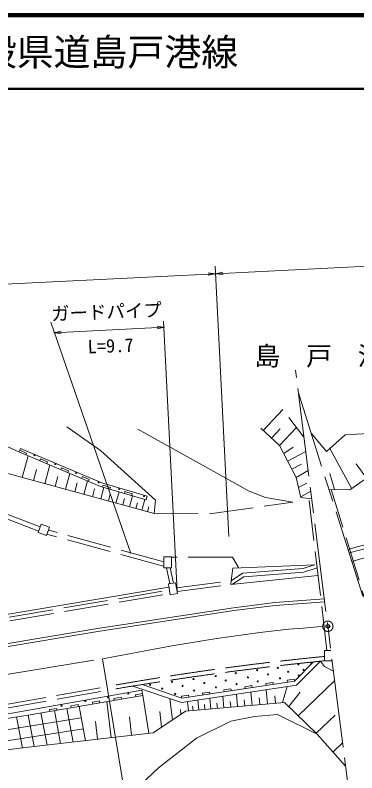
# Model space of a CAD drawing. Units: millimetres, scale not verified. Extents: x 40000 to 680000, y 20000 to 380000.
# Drawn here: x 226529 to 272809, y 277280 to 380000 of the extents above; entities that cross this region are included whole.
import ezdxf
from ezdxf.enums import TextEntityAlignment as Align

# ---------------------------------------------------------------- set-up
doc = ezdxf.new("R2010")
doc.units = ezdxf.units.MM
doc.header["$LTSCALE"] = 1000
doc.header["$PDMODE"] = 32
doc.header["$PDSIZE"] = 500
doc.linetypes.add('CHAIN', pattern=[18.5, 12, -1.5, 3.5, -1.5])
doc.linetypes.add('DASHED', pattern=[7.5, 6, -1.5])
for name, color, linetype, lineweight in [('M-BGD', 7, 'Continuous', 13), ('M-BMK', 2, 'CHAIN', 13), ('M-STR-HTXT', 7, 'Continuous', 13), ('M-TTL', 2, 'Continuous', 140), ('M-TTL-LINE', 7, 'Continuous', 50)]:
    doc.layers.add(name, color=color, linetype=linetype, lineweight=lineweight)
for name, color, linetype in [('M-BMK-HTXT', 7, 'Continuous'), ('M-OTRS', 6, 'Continuous'), ('M-TTL-TXT', 7, 'Continuous')]:
    doc.layers.add(name, color=color, linetype=linetype)
doc.styles.add('ＭＳ ゴシック', font='')
doc.styles.get('ＭＳ ゴシック').set_extended_font_data('MS Gothic')

# ---------------------------------------------------------------- blocks, each defined once
blk = doc.blocks.new('open_arrow')
at = {"color": 0, "linetype": 'Continuous', "lineweight": -2}
blk.add_lwpolyline([(7.5, 1.25), (0, 0), (7.5, -1.25)], dxfattribs=at)

msp = doc.modelspace()

# ---------------------------------------------------------------- linework, layer by layer
at = {"layer": 'M-BGD', "linetype": 'CHAIN'}
for p, q in [((273263, 262428), (264498, 331877)), ((284749, 265936), (264872, 328917))]:
    msp.add_line(p, q, dxfattribs=at)
at = {"layer": 'M-BGD'}
for p, q in [((260144, 323691), (262796, 326523)), ((227038, 320805), (219619, 324093)), ((238106, 320965), (233534, 324173)), ((258236, 315471), (243158, 323852)), ((259800, 324013), (262326, 321647)), ((261235, 322669), (262412, 323926)), ((262326, 321647), (264635, 324112)), ((262326, 321647), (264612, 317316)), ((227038, 320805), (227241, 321262)), ((238106, 316113), (227038, 320805)), ((228080, 320635), (227136, 321035)), ((238274, 316585), (227241, 321262)), ((227982, 320405), (228080, 320635)), ((245524, 314228), (238106, 320965)), ((262919, 320577), (264180, 321413)), ((263438, 319540), (265892, 320835)), ((272115, 315770), (269164, 321251)), ((227468, 317316), (228275, 320280)), ((229870, 319604), (229967, 319835)), ((230911, 319434), (229967, 319835)), ((245335, 312435), (222025, 318800)), ((230550, 316476), (231244, 319022)), ((230814, 319204), (230911, 319434)), ((232702, 318404), (232799, 318634)), ((233743, 318234), (232799, 318634)), ((264025, 318428), (265335, 319120)), ((276379, 318815), (271848, 315647)), ((274135, 317212), (272739, 319192)), ((229017, 316894), (229427, 318399)), ((231950, 316095), (232317, 317443)), ((233335, 315717), (233926, 317885)), ((233646, 318004), (233743, 318234)), ((235534, 317203), (235631, 317434)), ((236575, 317033), (235631, 317434)), ((264612, 317316), (266218, 318249)), ((269800, 315692), (269158, 317850)), ((234599, 315373), (234928, 316579)), ((235851, 315031), (236349, 316858)), ((236477, 316803), (236575, 317033)), ((244421, 314788), (238274, 316585)), ((264612, 317316), (265213, 314629)), ((264914, 315965), (266047, 316571)), ((236993, 314720), (237287, 315799)), ((244281, 314309), (238106, 316113)), ((238124, 314412), (238552, 315983)), ((238376, 316034), (238447, 316274)), ((239431, 315986), (238447, 316274)), ((239361, 315746), (239431, 315986)), ((240177, 313852), (240595, 315386)), ((241329, 315171), (241399, 315411)), ((242383, 315124), (241399, 315411)), ((260441, 314629), (258236, 315471)), ((265202, 314678), (266569, 315472)), ((271848, 315647), (269040, 315709)), ((239155, 314131), (239418, 315094)), ((241109, 313598), (241343, 314457)), ((242031, 313347), (242440, 314847)), ((242313, 314884), (242383, 315124)), ((243707, 312890), (244100, 314333)), ((244421, 314788), (244281, 314309)), ((264142, 313959), (260441, 314629)), ((265213, 314629), (266700, 314431)), ((242873, 313117), (243082, 313881)), ((244467, 312683), (244652, 313362)), ((245335, 312435), (245524, 314228)), ((230072, 311004), (229642, 309884)), ((231192, 310574), (230072, 311004)), ((230762, 309454), (231192, 310574)), ((229642, 309884), (230762, 309454)), ((246688, 306566), (246688, 305066)), ((247688, 306566), (246688, 306566)), ((247688, 305066), (247688, 306566)), ((256030, 305045), (267098, 305486)), ((265554, 304985), (267090, 305486)), ((246688, 305066), (247688, 305066)), ((255780, 303321), (256030, 305045)), ((255780, 303321), (257324, 304354)), ((257324, 304354), (265554, 304985)), ((257493, 303865), (265652, 304491)), ((265652, 304491), (267424, 305069)), ((248262, 303057), (247276, 302893)), ((248509, 301577), (248262, 303057)), ((255720, 302825), (267546, 304043)), ((255720, 302825), (255780, 303321)), ((255977, 302851), (257493, 303865)), ((247352, 302438), (196078, 293827)), ((247276, 302893), (247522, 301413)), ((247522, 301413), (248509, 301577)), ((167212, 284918), (237662, 296856)), ((167285, 284524), (237726, 296461)), ((269294, 293876), (268420, 293876)), ((268420, 293876), (268420, 292476)), ((264359, 289722), (266929, 292322)), ((264645, 289159), (267870, 292419)), ((268420, 292476), (269471, 292476)), ((249095, 287410), (264359, 289722)), ((263367, 289825), (264321, 289970)), ((263405, 289578), (263367, 289825)), ((264359, 289722), (264321, 289970)), ((264850, 285025), (269810, 289786)), ((242462, 289048), (249039, 286795)), ((243721, 289251), (249095, 287410)), ((249039, 286795), (264645, 289159)), ((254781, 288524), (255735, 288669)), ((255773, 288422), (255735, 288669)), ((257643, 288958), (258597, 289102)), ((257681, 288711), (257643, 288958)), ((258635, 288855), (258597, 289102)), ((260505, 289391), (261459, 289536)), ((260543, 289144), (260505, 289391)), ((261497, 289289), (261459, 289536)), ((262727, 286803), (263383, 288968)), ((228294, 285109), (243829, 287782)), ((243787, 288029), (242816, 287862)), ((242858, 287615), (242816, 287862)), ((243703, 288492), (243829, 287782)), ((244629, 282638), (243829, 287782)), ((249057, 287657), (250011, 287802)), ((249095, 287410), (249057, 287657)), ((250049, 287554), (250011, 287802)), ((251919, 288091), (252873, 288235)), ((251957, 287843), (251919, 288091)), ((252911, 287988), (252873, 288235)), ((254807, 286107), (254660, 287648)), ((254819, 288277), (254781, 288524)), ((256662, 286270), (256505, 287927)), ((258627, 286444), (258458, 288223)), ((260708, 286627), (260527, 288537)), ((261808, 286716), (261714, 287708)), ((263578, 286258), (265112, 288203)), ((237961, 287026), (236990, 286859)), ((237032, 286613), (236990, 286859)), ((238003, 286780), (237961, 287026)), ((239537, 282046), (238967, 286949)), ((240874, 287527), (239903, 287360)), ((239945, 287114), (239903, 287360)), ((240916, 287281), (240874, 287527)), ((247818, 284458), (247485, 287327)), ((249580, 285646), (262990, 286828)), ((249989, 285682), (249871, 286921)), ((251401, 285807), (251275, 287134)), ((253055, 285952), (252919, 287384)), ((253928, 286029), (253861, 286742)), ((255731, 286188), (255658, 286963)), ((257641, 286357), (257562, 287197)), ((259664, 286535), (259578, 287446)), ((262990, 286828), (267415, 282538)), ((232135, 286023), (231164, 285856)), ((231206, 285610), (231164, 285856)), ((231840, 285719), (232680, 281249)), ((232177, 285777), (232135, 286023)), ((233543, 286012), (234400, 281449)), ((235048, 286525), (234077, 286358)), ((234119, 286111), (234077, 286358)), ((235090, 286278), (235048, 286525)), ((235192, 286296), (236067, 281642)), ((245222, 282707), (249580, 285646)), ((246365, 283478), (246118, 285601)), ((248973, 285236), (248911, 285881)), ((250618, 285738), (250562, 286336)), ((252226, 285879), (252164, 286533)), ((220173, 282297), (235486, 284735)), ((223354, 284322), (228294, 285109)), ((226713, 284857), (227503, 280648)), ((228294, 285109), (229096, 280833)), ((230027, 285407), (230848, 281036)), ((242293, 282367), (241999, 284892)), ((258937, 284937), (255761, 284295)), ((262078, 285173), (258937, 284937)), ((267415, 282538), (262078, 285173)), ((267301, 282649), (269855, 285100)), ((237682, 281831), (237401, 284249)), ((255761, 284295), (251100, 281998)), ((220450, 280822), (235763, 283260)), ((229096, 280833), (245222, 282707)), ((267415, 282538), (271273, 278199)), ((251100, 281998), (245932, 277945)), ((224118, 280255), (229096, 280833)), ((269578, 280106), (270875, 281351)), ((245932, 277945), (237770, 270313))]:
    msp.add_line(p, q, dxfattribs=at)
at = {"layer": 'M-BGD', "linetype": 'DASHED'}
for p, q in [((263609, 325456), (265645, 322787)), ((266632, 323340), (268720, 320860)), ((268720, 320860), (271246, 323085)), ((271246, 323085), (274374, 323266)), ((275318, 296236), (269330, 315702)), ((229709, 310060), (220593, 313558)), ((229924, 310620), (220808, 314118)), ((252834, 312395), (264142, 313959)), ((268757, 293876), (266336, 314208)), ((245335, 312435), (252834, 312395)), ((230939, 309588), (230830, 309630)), ((246618, 305297), (230939, 309588)), ((231126, 310159), (231045, 310190)), ((246688, 305900), (231126, 310159)), ((255962, 306500), (247781, 306540)), ((256764, 305137), (255962, 306500)), ((247487, 302928), (247026, 305066)), ((247981, 303010), (247537, 305066)), ((248378, 302361), (255780, 303321)), ((166580, 288360), (247415, 302059)), ((248461, 301867), (255641, 302811)), ((166671, 287869), (247497, 301566)), ((267870, 292419), (268445, 291709)), ((268445, 291709), (269651, 291050))]:
    msp.add_line(p, q, dxfattribs=at)
at = {"layer": 'M-BGD'}
for points in [[(268410, 300883), (261714, 300366), (256087, 299673), (237662, 296856)], [(268460, 300486), (261754, 299968), (256141, 299277), (237726, 296461)], [(200051, 280787), (202822, 281238), (243703, 288492)]]:
    msp.add_lwpolyline(points, dxfattribs=at)
at = {"layer": 'M-BGD', "linetype": 'DASHED'}
for points in [[(199842, 282070), (202604, 282520), (238889, 288958)], [(199923, 281577), (202688, 282027), (238980, 288466)]]:
    msp.add_lwpolyline(points, dxfattribs=at)
at = {"layer": 'M-BGD'}
for centre in [(229155, 320340), (231965, 319158), (234787, 317940), (237826, 316662), (240624, 315781), (243989, 314805), (264887, 291977), (266648, 292170), (256397, 290795), (259292, 291205), (260787, 290626), (262114, 291518), (263513, 290988), (265587, 291253), (247786, 289613), (250681, 289999), (253696, 290409), (255046, 289806), (258061, 290216), (259388, 289685), (262403, 290095), (264936, 290481), (244795, 289203), (246436, 288696), (249209, 289058), (252152, 289468), (253720, 288865), (256518, 289299), (241853, 288024), (248196, 287973), (250777, 288431), (236040, 287023), (239127, 287505), (232808, 286384)]:
    msp.add_circle(centre, 75, dxfattribs=at)
for centre, radius, start, end in [((313045, 151397), 161587, 88.06841, 104.8595), ((313045, 151397), 161087, 88.06241, 104.85125), ((317034, 150393), 161890, 89.48418, 106.10468)]:
    msp.add_arc(centre, radius, start, end, dxfattribs=at)
at = {"layer": 'M-BGD', "linetype": 'DASHED'}
for centre, radius, start, end in [((303378, -67009), 361761, 95.54534, 100.26862), ((312517, -141433), 436143, 95.80297, 99.70691)]:
    msp.add_arc(centre, radius, start, end, dxfattribs=at)
at = {"layer": 'M-BMK'}
msp.add_line((170571, 281580), (238363, 292749), dxfattribs=at)
msp.add_lwpolyline([(238363, 292749), (240294, 293114), (242225, 293476), (244156, 293835), (246089, 294187), (248023, 294531), (249960, 294865), (251898, 295186), (253838, 295494), (255781, 295784), (257727, 296056), (259676, 296307), (261627, 296536), (263581, 296740), (265538, 296916), (267497, 297064), (268182, 297109)], dxfattribs=at)
msp.add_circle((268881, 297152), 700, dxfattribs=at)
at = {"layer": 'M-OTRS'}
msp.add_point((268881, 297152), dxfattribs=at)
at = {"layer": 'M-STR-HTXT'}
for p, q in [((253677, 344950), (317265, 348114)), ((255451, 309310), (253628, 345949)), ((89292, 336762), (253677, 344950)), ((242197, 307032), (231368, 338396)), ((248461, 301867), (246637, 338506)), ((231776, 336942), (246768, 337694)), ((245678, 248348), (238363, 292749))]:
    msp.add_line(p, q, dxfattribs=at)
at = {"layer": 'M-TTL'}
msp.add_line((680000, 380000), (40000, 380000), dxfattribs=at)
at = {"layer": 'M-TTL-LINE'}
msp.add_line((40000, 370000), (680000, 370000), dxfattribs=at)

# ---------------------------------------------------------------- block references
at = {"layer": 'M-STR-HTXT', "xscale": 133, "yscale": 133}
for p, rotation in [((253677, 344950), 2.8), ((253677, 344950), 182.9), ((231776, 336942), 2.9), ((246768, 337694), 182.9)]:
    msp.add_blockref('open_arrow', p, dxfattribs=dict(at, rotation=rotation))

# ---------------------------------------------------------------- texts
at = {"layer": 'M-BMK-HTXT', "style": 'ＭＳ ゴシック'}
msp.add_text('島\u3000戸\u3000浦', height=2566, dxfattribs=at).set_placement((267694, 331742), align=Align.BOTTOM_CENTER)
at = {"layer": 'M-STR-HTXT', "style": 'ＭＳ ゴシック'}
for s, p in [('ガードパイプ  ', (240196, 338372)), ('L=9.7', (239511, 333706))]:
    msp.add_text(s, height=1833, rotation=2.198, dxfattribs=at).set_placement(p, align=Align.BOTTOM_CENTER)
at = {"layer": 'M-TTL-TXT', "style": 'ＭＳ ゴシック'}
msp.add_text('一般県道島戸港線', height=3666, dxfattribs=at).set_placement((216734, 375000), align=Align.MIDDLE_LEFT)

doc.saveas('drawing.dxf')
